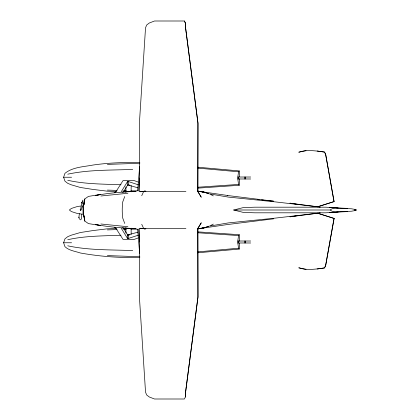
<?xml version="1.0" encoding="UTF-8"?>
<svg xmlns="http://www.w3.org/2000/svg" width="420" height="420" viewBox="0 0 420 420"><rect width="100%" height="100%" fill="white"/><g stroke="black" fill="none" stroke-linecap="round" stroke-linejoin="round"><path stroke-width="0.63" d="M197.825 191.142L197.957 122.924L185.64 28.224L185.362 23.006L184.433 21L154.513 21L149.31 23.006L146.674 25.011L145.53 27.82L139.388 123.323L139.319 191.541L185.913 191.541M197.957 123.323L197.825 191.541L201.275 197.211L197.857 191.541M197.825 228.858L197.957 297.077L185.624 391.776L185.362 396.995L184.417 399L154.513 399L149.31 396.995L146.674 394.989L145.535 392.18L139.388 296.678L139.319 228.459L185.913 228.459M185.64 392.18L185.351 396.995M81.8 214.253L81.275 219.109M84.803 219.991L84.761 221.041L88.431 223.597L100.732 225.598L95.855 224.511M84.803 200.009L84.761 198.959L83.753 205.007L84.761 198.959L88.431 196.403L100.732 194.402L95.855 195.489M197.589 188.15L239.243 185.293L239.558 178.763M197.589 252.809L239.243 249.076L239.526 243.196M138.532 191.006L139.634 178.017M137.613 190.706L139.65 166.688M79.364 213.67L78.845 217.723L79.69 219.34M82.961 201.931L82.856 200.114L81.785 202.85L80.404 210.394L81.286 209.906L82.462 205.748M185.64 391.776L197.957 297.077M83.753 205.007L84.688 199.647L83.659 205.007A58.417 26.098 -90 0 0 83.69 214.993L84.761 221.041L83.753 214.993M317.163 268.989L324.445 267.944L325.6 265.776L334.073 218.426L325.6 265.776L324.476 267.944C316.008 269.099 307.046 270.637 298.756 267.781L306.044 269.388M197.589 167.191L239.243 170.924L238.544 171.796L237.673 178.112L238.544 184.422L239.243 185.293M197.589 231.851L239.243 234.707L238.544 235.578L237.673 241.889L238.544 248.204L239.243 249.076M83.69 205.007L84.62 201.306M82.541 204.078L82.829 203.07M319.993 212.52L319.846 212.982L273.898 218.264L228.354 222.91L209.517 226.097L213.323 224.112M116.419 191.489L107.289 191.173L93.004 189.43L80.377 187.472L71.405 184.858L67.746 183.335L64.958 181.157L63.609 177.24L64.958 173.318C72.733 167.039 83.591 166.84 93.004 165.044C108.496 162.808 124.22 162.209 139.855 162.697M139.855 257.303C119.942 258.069 99.992 256.489 80.377 252.998C75.159 251.191 69.111 250.682 64.958 246.682L63.609 242.76L64.958 238.844L67.746 236.665L71.405 235.142L80.377 232.528L93.004 230.57L107.289 228.827L116.419 228.512M124.724 196.549L122.729 201.931A39.611 23.625 -90 0 0 122.729 218.069L124.724 223.451M141.734 195.699L143.692 191.436L145.031 190.743L145.898 191.541M78.845 217.723L79.165 217.151M197.857 228.459L201.275 222.789L197.825 228.459L197.957 296.678M138.212 184.779L127.67 181.319L121.574 191.216L122.446 192.36M123.265 192.171L127.67 185.021L127.67 181.319M122.446 227.64L121.574 228.785L127.67 238.681L138.212 235.221M145.898 228.459L145.031 229.257L143.692 228.564L140.081 228.239M80.294 219.886L81.029 219.209M330.335 210L331.937 211.202L335.144 212.006L351.582 211.202L355.955 210.399L356.391 210L355.955 209.601L351.582 208.798L335.144 207.995L331.937 208.798L330.335 210L233.678 210L243.296 207.59L254.924 207.191L325.862 207.191L338.168 207.995M114.172 192.701L115.694 192.05L123.097 180.521L133.329 180.316L138.275 182.065M138.275 237.935L133.329 239.684L123.097 239.479L115.694 227.95L114.172 227.299M306.044 150.612L298.756 152.219C307.046 149.363 316.008 150.901 324.476 152.056L325.652 154.224L334.073 201.574L317.704 206.792L289.937 203.18L296.683 204.183M318.155 206.598L334.073 201.574M123.265 227.829L127.67 234.98L137.75 232.218M67.746 174.19C88.987 169.565 111.101 170.352 132.72 169.402M67.746 239.715C85.139 235.788 103.267 235.972 121.023 235.226M95.324 195.547C108.722 192.964 122.488 191.84 136.133 191.473L127.097 191.651M82.446 202.718L81.785 202.85L81.459 202.277M296.683 215.817L289.937 216.82L317.704 213.208L334.073 218.426M199.206 228.533L204.734 227.677L208.64 226.212L205.249 227.63L198.392 228.842M197.631 228.863L227.782 224.495L273.625 218.825M81.086 205.994L77.354 206.514L71.363 208.451L69.373 210L71.363 211.549L77.354 213.486L83.055 214.263L82.955 205.737M197.442 228.847L203.212 228.091L197.794 228.79M338.168 212.006L325.862 212.809L254.924 212.809L243.296 212.41L233.678 210M127.901 193.258L100.884 196.009M140.081 191.762L143.692 191.436M197.61 251.906L238.544 248.204M197.61 187.257L238.544 184.422M329.354 212.41L347.555 211.607M354.695 210.446L355.955 210.399M137.902 190.769L130.778 190.89M139.844 256.221L132.725 256.478L107.378 255.607M127.675 191.651L134.211 191.42M107.378 164.393L132.725 163.522L139.844 163.779M123.59 228.265L126.2 228.175M107.378 229.913L117.127 229.577M123.627 229.357L126.226 229.268M130.778 229.11L137.902 229.231M237.846 177.02L250.693 177.02M63.609 177.24L71.579 177.24M237.846 178.983L250.693 178.983M127.234 185.078L129.848 185.078M355.94 209.601L354.695 209.554M127.097 228.349L136.101 228.522C122.467 228.165 108.712 227.036 95.324 224.453M127.234 234.922L129.848 234.922M237.846 241.017L250.693 241.017M63.609 242.76L71.579 242.76M237.846 242.981L250.693 242.981M121.023 184.774C103.267 184.028 85.139 184.212 67.746 180.285M132.72 250.598C111.101 249.648 88.987 250.435 67.746 245.81M107.378 190.087L117.127 190.423M123.627 190.643L126.226 190.733M123.59 191.735L126.2 191.825M127.675 228.349L134.211 228.58M329.354 207.59L347.555 208.394M197.61 232.743L238.544 235.578M197.61 168.095L238.544 171.796M100.884 223.991L127.901 226.742M257.828 199.553L259.124 199.684M261.723 199.957L263.671 200.161M264.968 200.293L273.404 201.175M227.446 195.505L273.625 201.175M197.794 191.21L203.212 191.909L197.442 191.153M317.163 151.011L324.476 152.056L325.6 154.224L334.021 201.574M197.631 191.137L227.782 195.505M198.392 191.158L205.249 192.371L208.64 193.788L204.734 192.323L199.206 191.468M137.75 187.782L128.326 185.021L128.326 181.319M318.155 213.402L334.021 218.426M213.323 195.888L209.517 193.904L228.354 197.09L273.898 201.737L319.846 207.018L319.993 207.48M184.417 21L185.351 23.006L185.624 27.82M141.734 224.301L143.692 228.564M83.69 214.993L84.62 218.694M80.183 209.449L80.404 210.394M185.624 28.224L197.915 122.924M138.532 228.995L139.634 241.983M137.613 229.294L139.65 253.312M239.243 170.924L239.526 176.804M239.243 234.707L239.558 241.238M245.684 177.02L245.684 178.983M245.684 241.017L245.684 242.981M244.818 177.02L244.818 178.983M244.818 241.017L244.818 242.981M238.502 177.02L238.502 178.983M238.502 241.017L238.502 242.981M131.155 185.666L131.155 191.814M131.155 228.186L131.155 234.334M128.326 234.98L128.326 238.681M127.67 234.98L127.67 238.681M125.927 186.853L125.927 192.47M125.927 227.53L125.927 233.147"/></g></svg>
